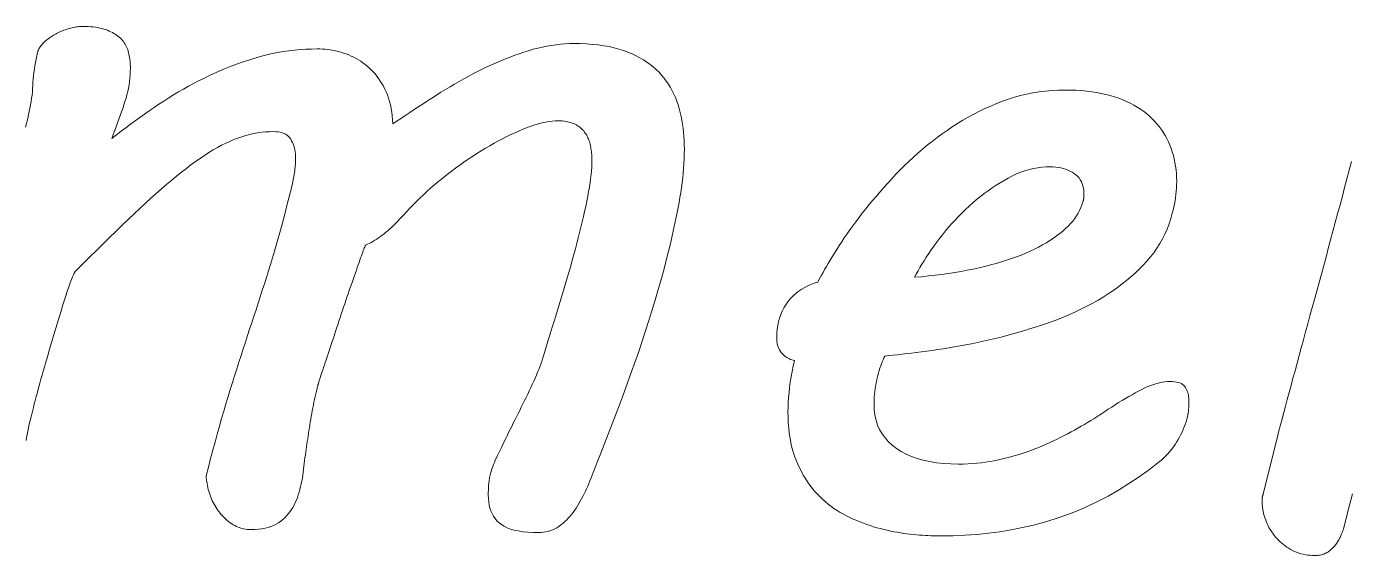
# Model space of a CAD drawing. Extents: x 120.6 to 167.1, y 73.5 to 127.9.
# Drawn here: x 144.14 to 151.97, y 123.08 to 126.21 of the extents above; entities that cross this region are included whole.
import ezdxf

# ---------------------------------------------------------------- set-up
doc = ezdxf.new("R2010")
doc.units = 0

msp = doc.modelspace()

# ---------------------------------------------------------------- linework, layer by layer
at = {"color": 7, "lineweight": 13}
for points in [[(144.13736, 125.615089), (144.150726, 125.66703), (144.155701, 125.687195), (144.160263, 125.707207), (144.164383, 125.727081), (144.16806, 125.746811), (144.17131, 125.766396), (144.174133, 125.785835), (144.176514, 125.80513), (144.178467, 125.82428), (144.179993, 125.843285), (144.181076, 125.862144), (144.182129, 125.881004), (144.183563, 125.900009), (144.185364, 125.919159), (144.187546, 125.938454), (144.190109, 125.957893), (144.193039, 125.977478), (144.19635, 125.997208), (144.200027, 126.017082), (144.204102, 126.037094), (144.208527, 126.057259), (144.211029, 126.064125), (144.213913, 126.070847), (144.217163, 126.077423), (144.220795, 126.083847), (144.224792, 126.090141), (144.229172, 126.096283), (144.233932, 126.10228), (144.239059, 126.108131), (144.244568, 126.113838), (144.250443, 126.119408), (144.256592, 126.124825), (144.262878, 126.130096), (144.269302, 126.135231), (144.275879, 126.140221), (144.282608, 126.145058), (144.289474, 126.149757), (144.296478, 126.154312), (144.303635, 126.158714), (144.310928, 126.162979), (144.318375, 126.167099), (144.325928, 126.171059), (144.333572, 126.174843), (144.341309, 126.178459), (144.349121, 126.1819), (144.35704, 126.185165), (144.365021, 126.188255), (144.373108, 126.191177), (144.381271, 126.193924), (144.389526, 126.196495), (144.397858, 126.198898), (144.406204, 126.201096), (144.414459, 126.203056), (144.422623, 126.204796), (144.430695, 126.206299), (144.43869, 126.207565), (144.446594, 126.208611), (144.454422, 126.209419), (144.462158, 126.209999), (144.469788, 126.210342), (144.477356, 126.210457), (144.493271, 126.210266), (144.508636, 126.209709), (144.523453, 126.208763), (144.537704, 126.207451), (144.551422, 126.205757), (144.56459, 126.203697), (144.577209, 126.201248), (144.589279, 126.198433), (144.6008, 126.195236), (144.611771, 126.191666), (144.622253, 126.187782), (144.632355, 126.183632), (144.642029, 126.179222), (144.651306, 126.174561), (144.660187, 126.169632), (144.668655, 126.164436), (144.676712, 126.158989), (144.684372, 126.153282), (144.691635, 126.147316), (144.698486, 126.141083), (144.704926, 126.134598), (144.710968, 126.127846), (144.716614, 126.120834), (144.721832, 126.113564), (144.726669, 126.106033), (144.731094, 126.098244), (144.735107, 126.090195), (144.738724, 126.081886), (144.741928, 126.073318), (144.744736, 126.064484), (144.747208, 126.05542), (144.74942, 126.046158), (144.751373, 126.03669), (144.753052, 126.027023), (144.754486, 126.017151), (144.755661, 126.00708), (144.756561, 125.996803), (144.757217, 125.98632), (144.757614, 125.975639), (144.757736, 125.96476), (144.757416, 125.945091), (144.75647, 125.925392), (144.754883, 125.905663), (144.752655, 125.885902), (144.749786, 125.866119), (144.746292, 125.846306), (144.742157, 125.826462), (144.737396, 125.806587), (144.731979, 125.786682), (144.725952, 125.766754), (144.719437, 125.74662), (144.712646, 125.726112), (144.705566, 125.705231), (144.698196, 125.683968), (144.690536, 125.662331), (144.682587, 125.64032), (144.674347, 125.617935), (144.665817, 125.595169), (144.657013, 125.572029), (144.647903, 125.548515), (144.67514, 125.569794), (144.70253, 125.590836), (144.730057, 125.611649), (144.757736, 125.632225), (144.785568, 125.65258), (144.813522, 125.672699), (144.841644, 125.692581), (144.869888, 125.712242), (144.8983, 125.731667), (144.926834, 125.750854), (144.955536, 125.769707), (144.984421, 125.788086), (145.013474, 125.806007), (145.042694, 125.823471), (145.072083, 125.840462), (145.101654, 125.857002), (145.131409, 125.87307), (145.161316, 125.88868), (145.191406, 125.903824), (145.22168, 125.91851), (145.252106, 125.932671), (145.282669, 125.946259), (145.313385, 125.959267), (145.344238, 125.971695), (145.375244, 125.983551), (145.406387, 125.99482), (145.437668, 126.005516), (145.469116, 126.015633), (145.500687, 126.025169), (145.53241, 126.034134), (145.564331, 126.042374), (145.596466, 126.049744), (145.628845, 126.056244), (145.661453, 126.061882), (145.69429, 126.06665), (145.727356, 126.070557), (145.760651, 126.073593), (145.794189, 126.07576), (145.827942, 126.077057), (145.861938, 126.077492), (145.877548, 126.077248), (145.893158, 126.076508), (145.908768, 126.075279), (145.924377, 126.073563), (145.939987, 126.07135), (145.955597, 126.068649), (145.971207, 126.065453), (145.986816, 126.061768), (146.002426, 126.057587), (146.018036, 126.052925), (146.033478, 126.047729), (146.048615, 126.041992), (146.063431, 126.035706), (146.077927, 126.02887), (146.092102, 126.021484), (146.105957, 126.01355), (146.119507, 126.005066), (146.132721, 125.996033), (146.14563, 125.98645), (146.158218, 125.976318), (146.170456, 125.965599), (146.182266, 125.954239), (146.193695, 125.942245), (146.204697, 125.929611), (146.215317, 125.916344), (146.22551, 125.902435), (146.235321, 125.887901), (146.244705, 125.872726), (146.253693, 125.856911), (146.262283, 125.840462), (146.270309, 125.823326), (146.277603, 125.805428), (146.28418, 125.786789), (146.290039, 125.767387), (146.295166, 125.747246), (146.299576, 125.726349), (146.303253, 125.704697), (146.306213, 125.682289), (146.308456, 125.659142), (146.309982, 125.635231), (146.33493, 125.652016), (146.360046, 125.668823), (146.38533, 125.685661), (146.410797, 125.70253), (146.436432, 125.719421), (146.46225, 125.736343), (146.488235, 125.753296), (146.514404, 125.770279), (146.540726, 125.787292), (146.56723, 125.804329), (146.593872, 125.821213), (146.620605, 125.837746), (146.647415, 125.853935), (146.674301, 125.869774), (146.701294, 125.885269), (146.728363, 125.900414), (146.755508, 125.915215), (146.782761, 125.929665), (146.810089, 125.943771), (146.837509, 125.957535), (146.86496, 125.970856), (146.892426, 125.983665), (146.919891, 125.995949), (146.947342, 126.007713), (146.974808, 126.018959), (147.002274, 126.029678), (147.029724, 126.039886), (147.05719, 126.049568), (147.084656, 126.058731), (147.112106, 126.067375), (147.139496, 126.07534), (147.166748, 126.082466), (147.193848, 126.088753), (147.220795, 126.0942), (147.247604, 126.098808), (147.274277, 126.102585), (147.300797, 126.105515), (147.327179, 126.107613), (147.353394, 126.108871), (147.379486, 126.109291), (147.417542, 126.10878), (147.454239, 126.107262), (147.489578, 126.104736), (147.52356, 126.101196), (147.556183, 126.096642), (147.587433, 126.09108), (147.61734, 126.084503), (147.645889, 126.076912), (147.673065, 126.068314), (147.698898, 126.058701), (147.723526, 126.048241), (147.747116, 126.037079), (147.769653, 126.02523), (147.791168, 126.012688), (147.81163, 125.999443), (147.831055, 125.985512), (147.849442, 125.970886), (147.866776, 125.955566), (147.883087, 125.939552), (147.898346, 125.922844), (147.912659, 125.905518), (147.926086, 125.887642), (147.938675, 125.869209), (147.950378, 125.850235), (147.961212, 125.830711), (147.971191, 125.810631), (147.980286, 125.790009), (147.988525, 125.768837), (147.995911, 125.747116), (148.002411, 125.724838), (148.008179, 125.702148), (148.013336, 125.679169), (148.017883, 125.655899), (148.021835, 125.632347), (148.025177, 125.608498), (148.027908, 125.584358), (148.030029, 125.559937), (148.03154, 125.535217), (148.032455, 125.510216), (148.032761, 125.484924), (148.032501, 125.457085), (148.031708, 125.429077), (148.030411, 125.400894), (148.028595, 125.372536), (148.02626, 125.344009), (148.023392, 125.315308), (148.020004, 125.28643), (148.016113, 125.257378), (148.011688, 125.228157), (148.006744, 125.198761), (148.00148, 125.169418), (147.996109, 125.140366), (147.990616, 125.11161), (147.985001, 125.083138), (147.979279, 125.054955), (147.97345, 125.027061), (147.967484, 124.999451), (147.961426, 124.972137), (147.955231, 124.945114), (147.948929, 124.918373), (147.931961, 124.851669), (147.914597, 124.785698), (147.89682, 124.720444), (147.878632, 124.655907), (147.860046, 124.592102), (147.841049, 124.529015), (147.821655, 124.466652), (147.801865, 124.405006), (147.781647, 124.344086), (147.761047, 124.28389), (147.740051, 124.223984), (147.718719, 124.163933), (147.697052, 124.103737), (147.675018, 124.043396), (147.652649, 123.98291), (147.629929, 123.922279), (147.606857, 123.861511), (147.58345, 123.800591), (147.559692, 123.739525), (147.535583, 123.678314), (147.52977, 123.66378), (147.523895, 123.649063), (147.517975, 123.634178), (147.511993, 123.619118), (147.505951, 123.603882), (147.499847, 123.588478), (147.493698, 123.572899), (147.487488, 123.557144), (147.481201, 123.541222), (147.474884, 123.525116), (147.468414, 123.509064), (147.461761, 123.493263), (147.454895, 123.47773), (147.447815, 123.462448), (147.440552, 123.447433), (147.433075, 123.432678), (147.4254, 123.418182), (147.417526, 123.403946), (147.409454, 123.389969), (147.401169, 123.376251), (147.392639, 123.3629), (147.38382, 123.350006), (147.374725, 123.337578), (147.365326, 123.325607), (147.355637, 123.314102), (147.345673, 123.303062), (147.335403, 123.29248), (147.32486, 123.282364), (147.314011, 123.272713), (147.302887, 123.263519), (147.291428, 123.255005), (147.279587, 123.247391), (147.26738, 123.240669), (147.254791, 123.234848), (147.241821, 123.229919), (147.228485, 123.225883), (147.214767, 123.222748), (147.200684, 123.220512), (147.186218, 123.219162), (147.171371, 123.218719), (147.138336, 123.219292), (147.107422, 123.221031), (147.078674, 123.223923), (147.052048, 123.227966), (147.027557, 123.23317), (147.005219, 123.239532), (146.985016, 123.247047), (146.966949, 123.255714), (146.951019, 123.265541), (146.937225, 123.276527), (146.925156, 123.288582), (146.914337, 123.30162), (146.9048, 123.315636), (146.89653, 123.330643), (146.889542, 123.346626), (146.88382, 123.363594), (146.879364, 123.381546), (146.87619, 123.400475), (146.874268, 123.420395), (146.873642, 123.441292), (146.873672, 123.447159), (146.873749, 123.453201), (146.873901, 123.459412), (146.8741, 123.465805), (146.874359, 123.472366), (146.87468, 123.479103), (146.875061, 123.486008), (146.875488, 123.493088), (146.875977, 123.500343), (146.876526, 123.507774), (146.877197, 123.515259), (146.878036, 123.52269), (146.879044, 123.53006), (146.880234, 123.537376), (146.881592, 123.544632), (146.883118, 123.551826), (146.884827, 123.558968), (146.886703, 123.566048), (146.888763, 123.573074), (146.890976, 123.58004), (146.893585, 123.589104), (146.896759, 123.598946), (146.900513, 123.609566), (146.904861, 123.620972), (146.909775, 123.633156), (146.915268, 123.646118), (146.921326, 123.659859), (146.927979, 123.674385), (146.935211, 123.68969), (146.943008, 123.70578), (146.951172, 123.722382), (146.959488, 123.73925), (146.967941, 123.756378), (146.976547, 123.773766), (146.985291, 123.791412), (146.994171, 123.809319), (147.003204, 123.827484), (147.01239, 123.845917), (147.021713, 123.864601), (147.031174, 123.883545), (147.040695, 123.902641), (147.050201, 123.921761), (147.059662, 123.94091), (147.069092, 123.960091), (147.078506, 123.979301), (147.087891, 123.998535), (147.097244, 124.017799), (147.106567, 124.037094), (147.11586, 124.056419), (147.125122, 124.075768), (147.13414, 124.094894), (147.1427, 124.113525), (147.150787, 124.13166), (147.158417, 124.149307), (147.165588, 124.166466), (147.172287, 124.183128), (147.178543, 124.199303), (147.184326, 124.214981), (147.189636, 124.230171), (147.194489, 124.244873), (147.202133, 124.270119), (147.210037, 124.29615), (147.218216, 124.32296), (147.226639, 124.350548), (147.235321, 124.378922), (147.244263, 124.408073), (147.253479, 124.438004), (147.262939, 124.468712), (147.272675, 124.500206), (147.282654, 124.532478), (147.292725, 124.56517), (147.302719, 124.597923), (147.312622, 124.63073), (147.322433, 124.663597), (147.332153, 124.696518), (147.341797, 124.7295), (147.351349, 124.762543), (147.360809, 124.795639), (147.370193, 124.828796), (147.379486, 124.862007), (147.38858, 124.895073), (147.397354, 124.927795), (147.405807, 124.960167), (147.41394, 124.992195), (147.421768, 125.02388), (147.42926, 125.055214), (147.436447, 125.086197), (147.443314, 125.116837), (147.44986, 125.147133), (147.456085, 125.177078), (147.461853, 125.206291), (147.46701, 125.234367), (147.471573, 125.261322), (147.47551, 125.287155), (147.478851, 125.311852), (147.481583, 125.335426), (147.483704, 125.357872), (147.485229, 125.379189), (147.48613, 125.399376), (147.486435, 125.418442), (147.486359, 125.427116), (147.486099, 125.435783), (147.485657, 125.444458), (147.485046, 125.453125), (147.484268, 125.4618), (147.483322, 125.470474), (147.482193, 125.479141), (147.480896, 125.487816), (147.479416, 125.49649), (147.477768, 125.505157), (147.475906, 125.513718), (147.473785, 125.522041), (147.47139, 125.530136), (147.46875, 125.537994), (147.465851, 125.545624), (147.462677, 125.553024), (147.459259, 125.560196), (147.455566, 125.567131), (147.45163, 125.573837), (147.447418, 125.580315), (147.442902, 125.586555), (147.438049, 125.592567), (147.432846, 125.598351), (147.427307, 125.603897), (147.421402, 125.609222), (147.415161, 125.614304), (147.408569, 125.619164), (147.401627, 125.623787), (147.394348, 125.628181), (147.386719, 125.632347), (147.378693, 125.636185), (147.370239, 125.639626), (147.361343, 125.642662), (147.35202, 125.645294), (147.34227, 125.647522), (147.332077, 125.649338), (147.321457, 125.650757), (147.31041, 125.651772), (147.29892, 125.652374), (147.286987, 125.65258), (147.269318, 125.652084), (147.250977, 125.650612), (147.231964, 125.648155), (147.212296, 125.644714), (147.191956, 125.640289), (147.170959, 125.634888), (147.149292, 125.628502), (147.126968, 125.621124), (147.103973, 125.612778), (147.080322, 125.603439), (147.056244, 125.593307), (147.031982, 125.582565), (147.007553, 125.57122), (146.982956, 125.559273), (146.958191, 125.546707), (146.933243, 125.533546), (146.908127, 125.519768), (146.882828, 125.505386), (146.857361, 125.490402), (146.831726, 125.474808), (146.806076, 125.45871), (146.780563, 125.4422), (146.755203, 125.425293), (146.72998, 125.407974), (146.704895, 125.390259), (146.679962, 125.372131), (146.655182, 125.353607), (146.630539, 125.334671), (146.606049, 125.315338), (146.581696, 125.295593), (146.557755, 125.275665), (146.534515, 125.25576), (146.511963, 125.235886), (146.490112, 125.216042), (146.468964, 125.196228), (146.448486, 125.176445), (146.428726, 125.156685), (146.409637, 125.136955), (146.391266, 125.117256), (146.373566, 125.097588), (146.361481, 125.083977), (146.349518, 125.070877), (146.337677, 125.058304), (146.325928, 125.046249), (146.314316, 125.034721), (146.302811, 125.023705), (146.291412, 125.013214), (146.280151, 125.003242), (146.268982, 124.99379), (146.25795, 124.984856), (146.246964, 124.976387), (146.235977, 124.968323), (146.224991, 124.960663), (146.214005, 124.953407), (146.203033, 124.946556), (146.192047, 124.940109), (146.181061, 124.934067), (146.170074, 124.928429), (146.159088, 124.923203), (146.148102, 124.918373), (146.146774, 124.915527), (146.145096, 124.911606), (146.143082, 124.906624), (146.140701, 124.900566), (146.137985, 124.89344), (146.134918, 124.885246), (146.131516, 124.875984), (146.127762, 124.865646), (146.123657, 124.854248), (146.119202, 124.841774), (146.114487, 124.828506), (146.109604, 124.81472), (146.104538, 124.800407), (146.099319, 124.785583), (146.093903, 124.770233), (146.088333, 124.754364), (146.082581, 124.737968), (146.076645, 124.721062), (146.070557, 124.703629), (146.064285, 124.685684), (146.057892, 124.667328), (146.051437, 124.648682), (146.044937, 124.629745), (146.038376, 124.610527), (146.031754, 124.591019), (146.025085, 124.571213), (146.018341, 124.551125), (146.011551, 124.530746), (146.0047, 124.510078), (145.997803, 124.48912), (145.990906, 124.468163), (145.9841, 124.447502), (145.977371, 124.427116), (145.970734, 124.407028), (145.964188, 124.38723), (145.957733, 124.367722), (145.951355, 124.348495), (145.945068, 124.329567), (145.938873, 124.310921), (145.932755, 124.292564), (145.926788, 124.274643), (145.921021, 124.257301), (145.915451, 124.240532), (145.910095, 124.22435), (145.904938, 124.20874), (145.899979, 124.193703), (145.895218, 124.179253), (145.890671, 124.165382), (145.886322, 124.152084), (145.882172, 124.139366), (145.878326, 124.127495), (145.874893, 124.11676), (145.871857, 124.107147), (145.869217, 124.098663), (145.867004, 124.091309), (145.865173, 124.085075), (145.863754, 124.079979), (145.862747, 124.076004), (145.862137, 124.073158), (145.861938, 124.071434), (145.857956, 124.055206), (145.85408, 124.038887), (145.850327, 124.022484), (145.84668, 124.005989), (145.843155, 123.989418), (145.839737, 123.972748), (145.836441, 123.956001), (145.833267, 123.939163), (145.8302, 123.922241), (145.827255, 123.905228), (145.824387, 123.888245), (145.821594, 123.871407), (145.818848, 123.854713), (145.816147, 123.838165), (145.813522, 123.821762), (145.810944, 123.805504), (145.808441, 123.789391), (145.805969, 123.773415), (145.803574, 123.757591), (145.801239, 123.741913), (145.798935, 123.726196), (145.796661, 123.710289), (145.794434, 123.694176), (145.792221, 123.677856), (145.790039, 123.661339), (145.787888, 123.644615), (145.785751, 123.627686), (145.783661, 123.610565), (145.781601, 123.593231), (145.779556, 123.575699), (145.777328, 123.558182), (145.774704, 123.540901), (145.771667, 123.523842), (145.768219, 123.507019), (145.764374, 123.490433), (145.760132, 123.474068), (145.755478, 123.457939), (145.750427, 123.442039), (145.744965, 123.426376), (145.73909, 123.410942), (145.732697, 123.395897), (145.725677, 123.381401), (145.718018, 123.367455), (145.709717, 123.35405), (145.70079, 123.341202), (145.691223, 123.328903), (145.681015, 123.317154), (145.670181, 123.305954), (145.658707, 123.295303), (145.646591, 123.285202), (145.633652, 123.275864), (145.619705, 123.267509), (145.604752, 123.260139), (145.588776, 123.253754), (145.571793, 123.248344), (145.553802, 123.243919), (145.534805, 123.240486), (145.514786, 123.238029), (145.493744, 123.236549), (145.47171, 123.236061), (145.460251, 123.236351), (145.44899, 123.237213), (145.437943, 123.238663), (145.427078, 123.240685), (145.416428, 123.243286), (145.405975, 123.246468), (145.395737, 123.250221), (145.385681, 123.254562), (145.375854, 123.259476), (145.366211, 123.264969), (145.356796, 123.270905), (145.347656, 123.277161), (145.33876, 123.283737), (145.330124, 123.290634), (145.321762, 123.297844), (145.31366, 123.305374), (145.305817, 123.313225), (145.298218, 123.321388), (145.290894, 123.329872), (145.283829, 123.338676), (145.277039, 123.347755), (145.270523, 123.357063), (145.264313, 123.3666), (145.258392, 123.376366), (145.252747, 123.386368), (145.247406, 123.396599), (145.24234, 123.407066), (145.237579, 123.417763), (145.233093, 123.428688), (145.228912, 123.439842), (145.225037, 123.451134), (145.221512, 123.462448), (145.218323, 123.473793), (145.215485, 123.485168), (145.213013, 123.496574), (145.210861, 123.508003), (145.209076, 123.519463), (145.207626, 123.53096), (145.206528, 123.542473), (145.20578, 123.554024), (145.21904, 123.60553), (145.232254, 123.656006), (145.245407, 123.705429), (145.258499, 123.753822), (145.271545, 123.80117), (145.284515, 123.847473), (145.29744, 123.892738), (145.310303, 123.936966), (145.323105, 123.980148), (145.335861, 124.022293), (145.348572, 124.063744), (145.361298, 124.104851), (145.374008, 124.145607), (145.386734, 124.18602), (145.399445, 124.226082), (145.41217, 124.2658), (145.424881, 124.305168), (145.437607, 124.344193), (145.450317, 124.382866), (145.463043, 124.421196), (145.475708, 124.459366), (145.488312, 124.497566), (145.500809, 124.535789), (145.513214, 124.574051), (145.525543, 124.612335), (145.537796, 124.65065), (145.549942, 124.688988), (145.562012, 124.727364), (145.57399, 124.765762), (145.585892, 124.804192), (145.597717, 124.843033), (145.609528, 124.882645), (145.621307, 124.923042), (145.633057, 124.964218), (145.644791, 125.006172), (145.656479, 125.048912), (145.668137, 125.09243), (145.679779, 125.136726), (145.691376, 125.181808), (145.702957, 125.227661), (145.705795, 125.238632), (145.708511, 125.249573), (145.711105, 125.260483), (145.713593, 125.27137), (145.715973, 125.282227), (145.718216, 125.293045), (145.720352, 125.303848), (145.722382, 125.314613), (145.724289, 125.325348), (145.726074, 125.33606), (145.727722, 125.346626), (145.729202, 125.356934), (145.730499, 125.366974), (145.731628, 125.376762), (145.73259, 125.386284), (145.733368, 125.395546), (145.733978, 125.404549), (145.734406, 125.4133), (145.734665, 125.421783), (145.734756, 125.43), (145.734467, 125.443634), (145.733597, 125.456772), (145.732147, 125.469414), (145.730133, 125.481575), (145.727524, 125.493233), (145.72435, 125.50441), (145.720581, 125.515091), (145.716248, 125.525276), (145.711334, 125.534973), (145.705841, 125.544182), (145.699631, 125.552696), (145.692551, 125.56031), (145.684601, 125.567032), (145.675781, 125.572853), (145.666107, 125.577782), (145.655548, 125.581818), (145.644135, 125.584953), (145.631851, 125.587196), (145.618698, 125.588539), (145.604675, 125.588982), (145.580994, 125.588509), (145.557327, 125.587074), (145.533707, 125.584694), (145.510101, 125.581352), (145.486526, 125.577065), (145.462982, 125.571815), (145.439468, 125.565613), (145.415985, 125.558464), (145.392532, 125.550354), (145.369095, 125.54129), (145.34549, 125.531219), (145.321518, 125.520073), (145.297165, 125.507858), (145.27243, 125.494576), (145.24733, 125.480225), (145.221848, 125.464806), (145.195999, 125.448318), (145.169769, 125.430756), (145.143158, 125.412125), (145.116165, 125.392426), (145.088699, 125.371643), (145.060608, 125.349762), (145.031921, 125.326782), (145.002625, 125.302704), (144.972733, 125.277527), (144.942215, 125.251251), (144.911102, 125.223877), (144.879379, 125.195404), (144.847046, 125.165833), (144.814102, 125.135162), (144.780365, 125.10334), (144.745605, 125.070297), (144.709824, 125.036049), (144.67305, 125.00058), (144.635254, 124.963898), (144.596451, 124.926003), (144.556625, 124.886894), (144.515793, 124.846573), (144.473953, 124.805031), (144.431107, 124.762283), (144.426331, 124.752861), (144.42128, 124.741936), (144.415924, 124.7295), (144.410294, 124.715569), (144.404373, 124.700134), (144.398148, 124.683197), (144.391647, 124.664757), (144.384857, 124.644806), (144.377777, 124.62336), (144.370407, 124.60041), (144.362869, 124.576561), (144.355316, 124.552429), (144.347733, 124.528), (144.340103, 124.503288), (144.332458, 124.478287), (144.324799, 124.452988), (144.317093, 124.427406), (144.309357, 124.401535), (144.30159, 124.375381), (144.293808, 124.34893), (144.286072, 124.322525), (144.278488, 124.296494), (144.271042, 124.270844), (144.263733, 124.24556), (144.256592, 124.220657), (144.249573, 124.196136), (144.242706, 124.171982), (144.235992, 124.148209), (144.229416, 124.124809), (144.222992, 124.101784), (144.216858, 124.07972), (144.211197, 124.059181), (144.205994, 124.040176), (144.201248, 124.022697), (144.196976, 124.00676), (144.193146, 123.992348), (144.189804, 123.979469), (144.186905, 123.968124), (144.184479, 123.958313), (144.182526, 123.950027), (144.176361, 123.92614), (144.170609, 123.90303), (144.165253, 123.880699), (144.160324, 123.859154), (144.155777, 123.838387), (144.151642, 123.818398), (144.147919, 123.799187), (144.144592, 123.780762), (144.141678, 123.763115)], [(151.982727, 123.446953), (151.955917, 123.342979), (151.929245, 123.238953), (151.92804, 123.235397), (151.926697, 123.231667), (151.925262, 123.227768), (151.923706, 123.223686), (151.922028, 123.219437), (151.920227, 123.215019), (151.91832, 123.210419), (151.91629, 123.20565), (151.914154, 123.200706), (151.911896, 123.195595), (151.9095, 123.190392), (151.906937, 123.185188), (151.90419, 123.179985), (151.901276, 123.174782), (151.898178, 123.169579), (151.894913, 123.164375), (151.891464, 123.159172), (151.887848, 123.153969), (151.884064, 123.148766), (151.880112, 123.143562), (151.875977, 123.138443), (151.871674, 123.133499), (151.867188, 123.128731), (151.862534, 123.124138), (151.857712, 123.119713), (151.852707, 123.115463), (151.847534, 123.111389), (151.842178, 123.107491), (151.83667, 123.10376), (151.830963, 123.100204), (151.825073, 123.096909), (151.818939, 123.093956), (151.812592, 123.091362), (151.806, 123.089104), (151.799164, 123.087196), (151.792114, 123.085632), (151.784836, 123.084419), (151.777313, 123.083557), (151.769577, 123.083031), (151.761597, 123.082863), (151.746735, 123.08316), (151.732224, 123.084076), (151.718063, 123.085594), (151.704254, 123.087715), (151.690781, 123.090446), (151.677658, 123.093788), (151.664871, 123.097733), (151.652451, 123.102287), (151.640366, 123.107445), (151.628632, 123.113213), (151.617233, 123.119438), (151.606201, 123.125984), (151.595505, 123.132851), (151.585159, 123.140038), (151.57515, 123.147537), (151.565491, 123.155357), (151.556198, 123.16349), (151.547226, 123.171944), (151.53862, 123.180717), (151.53035, 123.189812), (151.522461, 123.19915), (151.514969, 123.208656), (151.507889, 123.218338), (151.501205, 123.228195), (151.494934, 123.238228), (151.489075, 123.248428), (151.483612, 123.258812), (151.478546, 123.269363), (151.473892, 123.280083), (151.46965, 123.290977), (151.465805, 123.30191), (151.462372, 123.312721), (151.45932, 123.32341), (151.456696, 123.333992), (151.454468, 123.34446), (151.452652, 123.354805), (151.451233, 123.365036), (151.450226, 123.375153), (151.449615, 123.385155), (151.449417, 123.395042), (151.449417, 123.397903), (151.449417, 123.400703), (151.449417, 123.40345), (151.449417, 123.406143), (151.449417, 123.408775), (151.449417, 123.411346), (151.449417, 123.413857), (151.449417, 123.416313), (151.449417, 123.418716), (151.449417, 123.421059), (151.449463, 123.423401), (151.449646, 123.425797), (151.449936, 123.428253), (151.450333, 123.430771), (151.450851, 123.433342), (151.451492, 123.435974), (151.45224, 123.43866), (151.45311, 123.441406), (151.454102, 123.444214), (151.4552, 123.447075), (151.539017, 123.785271), (151.547867, 123.819351), (151.557053, 123.85453), (151.566589, 123.8908), (151.576477, 123.928177), (151.586716, 123.966652), (151.59729, 124.006226), (151.608215, 124.046898), (151.619492, 124.088661), (151.631119, 124.131531), (151.643082, 124.175499), (151.655289, 124.220268), (151.667648, 124.265564), (151.680145, 124.311378), (151.692795, 124.357719), (151.705597, 124.404572), (151.718521, 124.45195), (151.731598, 124.499847), (151.744827, 124.548264), (151.758194, 124.597198), (151.771713, 124.64666), (151.785309, 124.696495), (151.798935, 124.746559), (151.812592, 124.796852), (151.826279, 124.847382), (151.839996, 124.89814), (151.853745, 124.949127), (151.867523, 125.000351), (151.881317, 125.051804), (151.895157, 125.103485), (151.909012, 125.155403), (151.922806, 125.207283), (151.936417, 125.258881), (151.94986, 125.310188), (151.96312, 125.361206), (151.976227, 125.411934)]]:
    msp.add_lwpolyline(points, dxfattribs=at)
for points in [[(148.579071, 124.372055), (148.579742, 124.396538), (148.581741, 124.420273), (148.585052, 124.443253), (148.589706, 124.465477), (148.595703, 124.486954), (148.603012, 124.507683), (148.611649, 124.527657), (148.621628, 124.546875), (148.632935, 124.565346), (148.645554, 124.583069), (148.659286, 124.599831), (148.673889, 124.61544), (148.689346, 124.62989), (148.705688, 124.643188), (148.722885, 124.655334), (148.740952, 124.666313), (148.759888, 124.67614), (148.779678, 124.684814), (148.800354, 124.692329), (148.821884, 124.698692), (148.828583, 124.711853), (148.835983, 124.725922), (148.844086, 124.740875), (148.852875, 124.756729), (148.86235, 124.773483), (148.872528, 124.79113), (148.883392, 124.809669), (148.894958, 124.829109), (148.907211, 124.849449), (148.920166, 124.870682), (148.933777, 124.892548), (148.948029, 124.914787), (148.962921, 124.937408), (148.978439, 124.960403), (148.994598, 124.983772), (149.011383, 125.007515), (149.028824, 125.031639), (149.04689, 125.056137), (149.065582, 125.081009), (149.08493, 125.106262), (149.104858, 125.131714), (149.125336, 125.157188), (149.146362, 125.182701), (149.167938, 125.208237), (149.190063, 125.233803), (149.212738, 125.259399), (149.235977, 125.285027), (149.25975, 125.310684), (149.284073, 125.336365), (149.308945, 125.362076), (149.334351, 125.387573), (149.360275, 125.412605), (149.386734, 125.437172), (149.413696, 125.461281), (149.441193, 125.484924), (149.469208, 125.50811), (149.497726, 125.53083), (149.526779, 125.553085), (149.556351, 125.574883), (149.586441, 125.596214), (149.61702, 125.61692), (149.648071, 125.636856), (149.679565, 125.656006), (149.711548, 125.67437), (149.743973, 125.691963), (149.776871, 125.708771), (149.810226, 125.7248), (149.844055, 125.740044), (149.878326, 125.754517), (149.913071, 125.768204), (149.948273, 125.78083), (149.983887, 125.792137), (150.019958, 125.802109), (150.056442, 125.810753), (150.093369, 125.818062), (150.130737, 125.824043), (150.168533, 125.828697), (150.206757, 125.832024), (150.245422, 125.834015), (150.284515, 125.834686), (150.317612, 125.834282), (150.349838, 125.833061), (150.381195, 125.831039), (150.411697, 125.828209), (150.44133, 125.82457), (150.470093, 125.820114), (150.497986, 125.814857), (150.525009, 125.808784), (150.551163, 125.801903), (150.576462, 125.794212), (150.600891, 125.785805), (150.624451, 125.776756), (150.647141, 125.767075), (150.668961, 125.756752), (150.689911, 125.745796), (150.710007, 125.734207), (150.729218, 125.721977), (150.747589, 125.709114), (150.765076, 125.695618), (150.781693, 125.68148), (150.79747, 125.666756), (150.812439, 125.651482), (150.826614, 125.635651), (150.839966, 125.619278), (150.852509, 125.602356), (150.864243, 125.584877), (150.875168, 125.566856), (150.885284, 125.548286), (150.894592, 125.529167), (150.903091, 125.509491), (150.910782, 125.489388), (150.917664, 125.468971), (150.923737, 125.448227), (150.929001, 125.42717), (150.933441, 125.405792), (150.937088, 125.384102), (150.939926, 125.362091), (150.94194, 125.33976), (150.943161, 125.317116), (150.943558, 125.294144), (150.943298, 125.274574), (150.94252, 125.25518), (150.941223, 125.235962), (150.939407, 125.216911), (150.937057, 125.198036), (150.934204, 125.179337), (150.930817, 125.160805), (150.92691, 125.142448), (150.922485, 125.124268), (150.917542, 125.106262), (150.908752, 125.074287), (150.89859, 125.043129), (150.887024, 125.012779), (150.874069, 124.983238), (150.859741, 124.954506), (150.844009, 124.926582), (150.826904, 124.899467), (150.808395, 124.873161), (150.788513, 124.847672), (150.767242, 124.822983), (150.744873, 124.799004), (150.721741, 124.775635), (150.697815, 124.752876), (150.673126, 124.730721), (150.647644, 124.709167), (150.621384, 124.688225), (150.59433, 124.667892), (150.566513, 124.648163), (150.537918, 124.629044), (150.50853, 124.610527), (150.4785, 124.592621), (150.447937, 124.575317), (150.41687, 124.558624), (150.385284, 124.542542), (150.353165, 124.527061), (150.320526, 124.512192), (150.287369, 124.497925), (150.253693, 124.484268), (150.219498, 124.471214), (150.184784, 124.458771), (150.149811, 124.446831), (150.114838, 124.435303), (150.079865, 124.424171), (150.044891, 124.413445), (150.009903, 124.40313), (149.97493, 124.393211), (149.939957, 124.383705), (149.904984, 124.374596), (149.869995, 124.365898), (149.835022, 124.357605), (149.800186, 124.349693), (149.765594, 124.342163), (149.731277, 124.335014), (149.697205, 124.328232), (149.663406, 124.321831), (149.629852, 124.315804), (149.596573, 124.31015), (149.563553, 124.304878), (149.530777, 124.29998), (149.498276, 124.295456), (149.466339, 124.291222), (149.435257, 124.287186), (149.40506, 124.283356), (149.375717, 124.279732), (149.347244, 124.276306), (149.319641, 124.273079), (149.292908, 124.270058), (149.267029, 124.267242), (149.242035, 124.264626), (149.217896, 124.262215), (149.212769, 124.251534), (149.207779, 124.240303), (149.202942, 124.228523), (149.198242, 124.216194), (149.19368, 124.203316), (149.18927, 124.189888), (149.185013, 124.175919), (149.180893, 124.161392), (149.17691, 124.146317), (149.173096, 124.130692), (149.169525, 124.114838), (149.166321, 124.099068), (149.163498, 124.083389), (149.161057, 124.067795), (149.158997, 124.052284), (149.157303, 124.036865), (149.155991, 124.02153), (149.155045, 124.006279), (149.15448, 123.991119), (149.154297, 123.976044), (149.155624, 123.943268), (149.159622, 123.911995), (149.16626, 123.882217), (149.175568, 123.853951), (149.187546, 123.827179), (149.202164, 123.801918), (149.219452, 123.77816), (149.239395, 123.755898), (149.261993, 123.735146), (149.287262, 123.715897), (149.314865, 123.698318), (149.344498, 123.682594), (149.376144, 123.668724), (149.409821, 123.656693), (149.445526, 123.646523), (149.483246, 123.638199), (149.522995, 123.631721), (149.564758, 123.627098), (149.608551, 123.624321), (149.654373, 123.623398), (149.681427, 123.623703), (149.708252, 123.624611), (149.734833, 123.626129), (149.7612, 123.62825), (149.787338, 123.630981), (149.813232, 123.634323), (149.838898, 123.638268), (149.864334, 123.642822), (149.889542, 123.64798), (149.91452, 123.653748), (149.93924, 123.659988), (149.963715, 123.66658), (149.98793, 123.673523), (150.011871, 123.680801), (150.035568, 123.688438), (150.05899, 123.696411), (150.082153, 123.704735), (150.105072, 123.713409), (150.127716, 123.722427), (150.150101, 123.731796), (150.172226, 123.741417), (150.194092, 123.751221), (150.215698, 123.761192), (150.237045, 123.771339), (150.258133, 123.781654), (150.278961, 123.792145), (150.29953, 123.802818), (150.319839, 123.813652), (150.339874, 123.824669), (150.359665, 123.835854), (150.37915, 123.847115), (150.398285, 123.858345), (150.417084, 123.869545), (150.435516, 123.880714), (150.453613, 123.891861), (150.471359, 123.902969), (150.488754, 123.914055), (150.505814, 123.925117), (150.522522, 123.936142), (150.538879, 123.947144), (150.559601, 123.9608), (150.580109, 123.974022), (150.600403, 123.986816), (150.620514, 123.999168), (150.640411, 124.011093), (150.66011, 124.022583), (150.679611, 124.033638), (150.698914, 124.044266), (150.718002, 124.054451), (150.736893, 124.064209), (150.755463, 124.073273), (150.77359, 124.081375), (150.791306, 124.088531), (150.808578, 124.094734), (150.825409, 124.099983), (150.841812, 124.104271), (150.857788, 124.107613), (150.873322, 124.109993), (150.888428, 124.111427), (150.903091, 124.1119), (150.917023, 124.111542), (150.929916, 124.110458), (150.941772, 124.10865), (150.952576, 124.106125), (150.962357, 124.102867), (150.971085, 124.098892), (150.978775, 124.0942), (150.985413, 124.088776), (150.991028, 124.082634), (150.99559, 124.075768), (150.999435, 124.068504), (151.002869, 124.061142), (151.00592, 124.053703), (151.008545, 124.046173), (151.010773, 124.038551), (151.012589, 124.030853), (151.014008, 124.023064), (151.015015, 124.015182), (151.015625, 124.007225), (151.015823, 123.999168), (151.015808, 123.99456), (151.015778, 123.989983), (151.015701, 123.985428), (151.015594, 123.980904), (151.015472, 123.97641), (151.015305, 123.971939), (151.015121, 123.967506), (151.014908, 123.963097), (151.014648, 123.958717), (151.014374, 123.954369), (151.014069, 123.950104), (151.013748, 123.945984), (151.013382, 123.942009), (151.013, 123.938179), (151.012573, 123.934494), (151.012131, 123.930954), (151.011658, 123.927559), (151.011139, 123.924309), (151.010605, 123.921196), (151.01004, 123.918236), (151.006866, 123.903206), (151.003113, 123.888176), (150.998779, 123.873138), (150.993866, 123.858109), (150.988373, 123.843079), (150.9823, 123.828049), (150.975647, 123.813019), (150.968414, 123.797989), (150.960617, 123.782959), (150.95224, 123.767929), (150.943329, 123.753098), (150.93396, 123.73867), (150.924133, 123.724655), (150.913849, 123.711037), (150.903091, 123.69783), (150.891876, 123.68502), (150.880203, 123.672623), (150.868057, 123.660629), (150.855453, 123.649033), (150.842392, 123.637848), (150.782104, 123.591805), (150.721512, 123.54847), (150.660583, 123.507858), (150.59935, 123.469963), (150.537796, 123.434784), (150.475922, 123.402328), (150.413742, 123.372581), (150.351227, 123.345558), (150.288391, 123.321243), (150.22525, 123.299652), (150.16153, 123.280434), (150.09697, 123.263229), (150.03157, 123.248055), (149.965332, 123.234901), (149.898254, 123.223778), (149.830353, 123.214668), (149.761597, 123.207588), (149.692001, 123.20253), (149.621582, 123.199493), (149.550308, 123.198486), (149.536194, 123.19857), (149.521576, 123.19883), (149.50647, 123.199265), (149.490875, 123.199867), (149.474792, 123.200653), (149.458221, 123.201607), (149.441147, 123.202728), (149.423584, 123.204033), (149.405533, 123.205505), (149.386993, 123.207153), (149.368134, 123.209061), (149.349121, 123.211319), (149.329971, 123.213921), (149.310684, 123.216866), (149.291245, 123.220161), (149.271652, 123.223801), (149.251923, 123.227791), (149.232056, 123.232132), (149.212036, 123.236809), (149.191879, 123.241844), (149.171677, 123.247276), (149.15152, 123.253174), (149.131439, 123.259529), (149.111404, 123.26635), (149.091431, 123.273636), (149.071518, 123.281387), (149.051651, 123.289597), (149.03186, 123.298264), (149.012115, 123.307396), (148.992432, 123.316994), (148.972992, 123.327141), (148.953979, 123.337921), (148.93541, 123.349342), (148.917267, 123.361397), (148.899567, 123.374084), (148.882294, 123.387413), (148.865463, 123.401375), (148.84906, 123.41597), (148.833084, 123.431206), (148.817551, 123.447075), (148.802521, 123.463638), (148.788055, 123.480949), (148.774185, 123.499016), (148.760895, 123.51783), (148.748169, 123.537399), (148.736038, 123.557724), (148.724472, 123.578796), (148.713486, 123.600616), (148.703079, 123.623192), (148.693253, 123.646523), (148.684189, 123.670715), (148.676086, 123.695892), (148.66893, 123.722054), (148.662735, 123.749191), (148.657486, 123.777321), (148.653183, 123.806427), (148.649857, 123.836517), (148.647461, 123.867592), (148.646042, 123.899651), (148.645554, 123.932686), (148.645935, 123.960175), (148.647064, 123.988304), (148.648941, 124.017067), (148.651566, 124.046463), (148.654953, 124.076492), (148.659088, 124.107162), (148.663971, 124.138466), (148.669617, 124.17041), (148.675995, 124.202988), (148.683136, 124.236198), (148.675659, 124.237625), (148.668274, 124.239609), (148.66098, 124.242142), (148.653763, 124.245216), (148.646637, 124.24884), (148.639603, 124.253021), (148.63266, 124.257744), (148.625793, 124.263023), (148.619019, 124.268845), (148.61232, 124.275223), (148.606003, 124.282173), (148.600357, 124.289734), (148.595367, 124.297897), (148.591034, 124.306671), (148.587387, 124.316048), (148.584396, 124.326035), (148.582062, 124.336632), (148.580399, 124.347832), (148.579407, 124.359642)], [(150.38858, 125.172745), (150.389679, 125.175606), (150.390656, 125.178406), (150.391525, 125.181152), (150.392273, 125.183846), (150.392914, 125.18647), (150.393433, 125.189049), (150.393829, 125.191559), (150.394119, 125.194016), (150.394302, 125.196419), (150.394348, 125.198761), (150.394348, 125.201096), (150.394348, 125.203499), (150.394348, 125.205956), (150.394348, 125.208473), (150.394348, 125.211044), (150.394348, 125.213676), (150.394348, 125.216362), (150.394348, 125.219109), (150.394348, 125.221909), (150.394348, 125.22477), (150.393768, 125.23999), (150.392044, 125.254433), (150.38916, 125.268089), (150.385101, 125.280968), (150.379898, 125.29306), (150.373535, 125.304382), (150.366028, 125.314919), (150.357361, 125.324669), (150.347534, 125.333649), (150.336548, 125.341843), (150.324753, 125.349258), (150.3125, 125.355888), (150.299774, 125.36174), (150.286591, 125.366814), (150.272949, 125.371109), (150.25885, 125.374619), (150.244278, 125.37735), (150.229248, 125.379303), (150.213745, 125.38047), (150.1978, 125.380867), (150.172394, 125.380196), (150.147095, 125.378204), (150.121872, 125.374878), (150.096741, 125.370224), (150.071686, 125.364243), (150.046738, 125.356934), (150.021866, 125.348289), (149.99707, 125.338318), (149.972382, 125.327011), (149.947754, 125.314384), (149.92334, 125.300751), (149.8992, 125.286461), (149.875351, 125.2715), (149.851791, 125.255875), (149.828522, 125.239586), (149.805542, 125.222633), (149.782852, 125.205017), (149.760452, 125.186737), (149.738342, 125.167786), (149.716522, 125.14817), (149.695084, 125.128082), (149.674133, 125.107704), (149.653687, 125.087036), (149.633728, 125.066078), (149.614258, 125.044838), (149.595276, 125.0233), (149.576797, 125.00148), (149.558807, 124.979362), (149.541306, 124.956963), (149.524292, 124.934273), (149.507904, 124.911652), (149.492264, 124.889465), (149.477371, 124.867714), (149.463242, 124.846397), (149.44986, 124.825516), (149.437225, 124.805061), (149.425354, 124.785042), (149.414215, 124.765465), (149.403839, 124.746315), (149.394211, 124.727592), (149.435501, 124.731277), (149.476074, 124.735397), (149.515961, 124.739952), (149.555161, 124.744942), (149.593658, 124.750359), (149.63147, 124.75621), (149.668594, 124.762497), (149.705017, 124.769218), (149.740738, 124.776375), (149.775772, 124.783958), (149.810013, 124.791969), (149.843353, 124.800377), (149.875793, 124.809196), (149.907349, 124.81842), (149.938004, 124.828041), (149.967758, 124.838074), (149.996628, 124.848511), (150.024597, 124.859344), (150.051666, 124.87059), (150.077835, 124.88224), (150.103073, 124.894234), (150.127319, 124.906525), (150.150589, 124.919098), (150.172882, 124.931961), (150.194183, 124.945114), (150.214508, 124.958549), (150.233841, 124.972282), (150.252197, 124.986298), (150.269562, 125.00061), (150.28595, 125.015205), (150.301285, 125.030052), (150.315491, 125.045097), (150.328583, 125.060341), (150.34053, 125.07579), (150.351349, 125.091446), (150.361053, 125.1073), (150.369629, 125.12336), (150.377075, 125.139618), (150.383392, 125.156082)]]:
    msp.add_lwpolyline(points, close=True, dxfattribs=at)

doc.saveas('drawing.dxf')
